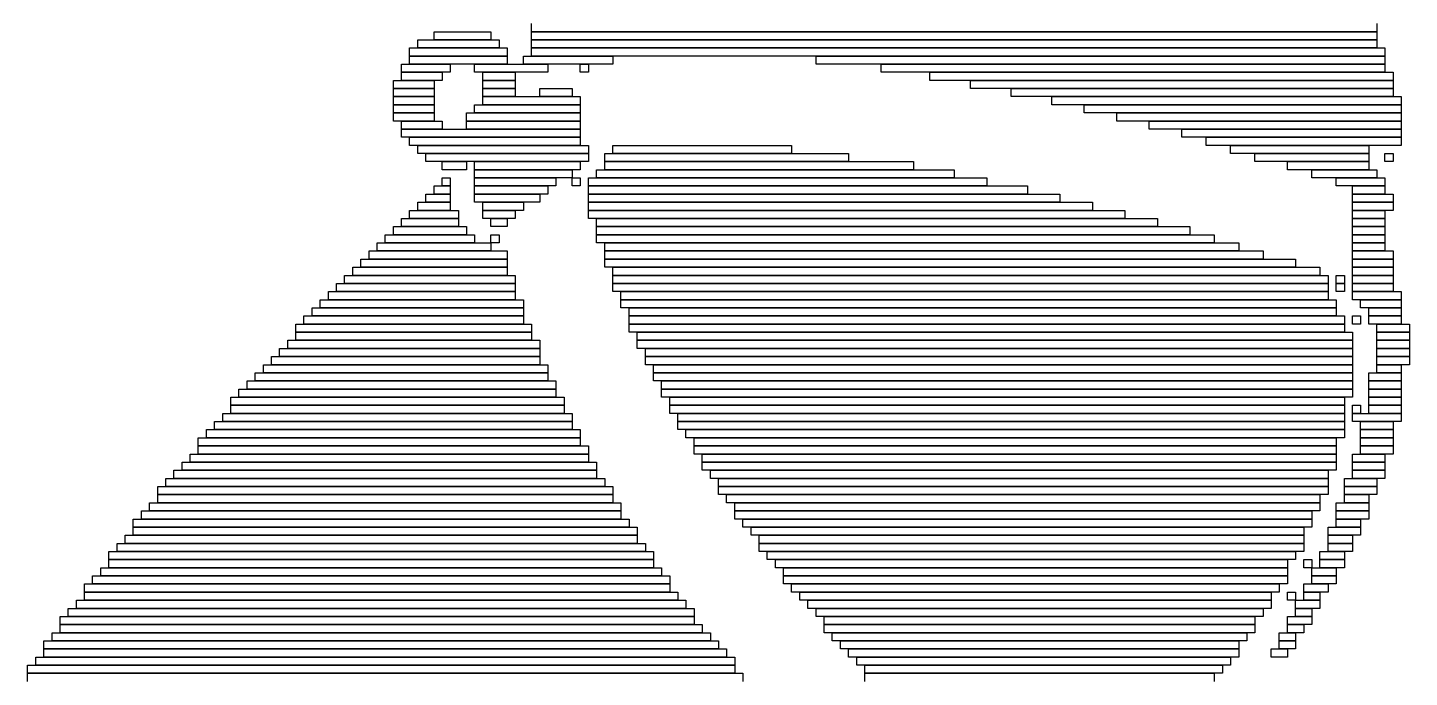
# Model space of a CAD drawing. Extents: x 95 to 861, y 112 to 960.
# Drawn here: x 224 to 394, y 732.5 to 812.5 of the extents above; entities that cross this region are included whole.
import ezdxf

# ---------------------------------------------------------------- set-up
doc = ezdxf.new("R2010")
doc.units = 0

msp = doc.modelspace()

# ---------------------------------------------------------------- linework, layer by layer
for p, q in [((286, 812), (286, 813)), ((390, 813), (390, 812)), ((272, 811), (282, 811)), ((272, 810), (272, 811)), ((274, 812), (281, 812)), ((274, 811), (274, 812)), ((281, 811), (274, 811)), ((281, 812), (281, 811)), ((282, 811), (282, 810)), ((390, 812), (286, 812)), ((286, 812), (390, 812)), ((286, 811), (286, 812)), ((390, 811), (286, 811)), ((286, 811), (390, 811)), ((286, 810), (286, 811)), ((390, 812), (390, 811)), ((390, 811), (390, 810)), ((271, 810), (283, 810)), ((271, 809), (271, 810)), ((282, 810), (272, 810)), ((283, 810), (283, 809)), ((390, 810), (286, 810)), ((286, 810), (391, 810)), ((286, 809), (286, 810)), ((391, 810), (391, 809)), ((270, 808), (276, 808)), ((270, 807), (270, 808)), ((283, 809), (271, 809)), ((271, 809), (283, 809)), ((271, 808), (271, 809)), ((283, 808), (271, 808)), ((276, 808), (276, 807)), ((279, 808), (288, 808)), ((279, 807), (279, 808)), ((283, 809), (283, 808)), ((285, 809), (296, 809)), ((285, 808), (285, 809)), ((296, 808), (285, 808)), ((391, 809), (286, 809)), ((288, 808), (288, 807)), ((292, 808), (293, 808)), ((292, 807), (292, 808)), ((293, 808), (293, 807)), ((296, 809), (296, 808)), ((321, 809), (391, 809)), ((321, 808), (321, 809)), ((391, 808), (321, 808)), ((329, 808), (391, 808)), ((329, 807), (329, 808)), ((391, 809), (391, 808)), ((391, 808), (391, 807)), ((269, 806), (274, 806)), ((269, 805), (269, 806)), ((276, 807), (270, 807)), ((270, 807), (275, 807)), ((270, 806), (270, 807)), ((275, 806), (270, 806)), ((274, 806), (274, 805)), ((275, 807), (275, 806)), ((288, 807), (279, 807)), ((280, 807), (284, 807)), ((280, 806), (280, 807)), ((284, 806), (280, 806)), ((280, 806), (284, 806)), ((280, 805), (280, 806)), ((284, 807), (284, 806)), ((284, 806), (284, 805)), ((293, 807), (292, 807)), ((391, 807), (329, 807)), ((335, 807), (392, 807)), ((335, 806), (335, 807)), ((392, 806), (335, 806)), ((340, 806), (392, 806)), ((340, 805), (340, 806)), ((392, 807), (392, 806)), ((392, 806), (392, 805)), ((274, 805), (269, 805)), ((269, 805), (274, 805)), ((269, 804), (269, 805)), ((274, 805), (274, 804)), ((284, 805), (280, 805)), ((280, 805), (284, 805)), ((280, 804), (280, 805)), ((284, 805), (284, 804)), ((287, 805), (291, 805)), ((287, 804), (287, 805)), ((291, 805), (291, 804)), ((392, 805), (340, 805)), ((345, 805), (392, 805)), ((345, 804), (345, 805)), ((392, 805), (392, 804)), ((274, 804), (269, 804)), ((269, 804), (274, 804)), ((269, 803), (269, 804)), ((274, 803), (269, 803)), ((269, 803), (274, 803)), ((269, 802), (269, 803)), ((274, 804), (274, 803)), ((274, 803), (274, 802)), ((279, 803), (292, 803)), ((279, 802), (279, 803)), ((284, 804), (280, 804)), ((280, 804), (292, 804)), ((280, 803), (280, 804)), ((292, 803), (280, 803)), ((291, 804), (287, 804)), ((292, 804), (292, 803)), ((292, 803), (292, 802)), ((392, 804), (345, 804)), ((350, 804), (393, 804)), ((350, 803), (350, 804)), ((393, 803), (350, 803)), ((354, 803), (393, 803)), ((354, 802), (354, 803)), ((393, 804), (393, 803)), ((393, 803), (393, 802)), ((274, 802), (269, 802)), ((269, 802), (274, 802)), ((269, 801), (269, 802)), ((274, 801), (269, 801)), ((270, 801), (275, 801)), ((270, 800), (270, 801)), ((274, 802), (274, 801)), ((275, 801), (275, 800)), ((278, 802), (292, 802)), ((278, 801), (278, 802)), ((292, 801), (278, 801)), ((278, 801), (292, 801)), ((278, 800), (278, 801)), ((292, 802), (279, 802)), ((292, 802), (292, 801)), ((292, 801), (292, 800)), ((393, 802), (354, 802)), ((358, 802), (393, 802)), ((358, 801), (358, 802)), ((393, 801), (358, 801)), ((362, 801), (393, 801)), ((362, 800), (362, 801)), ((393, 802), (393, 801)), ((393, 801), (393, 800)), ((275, 800), (270, 800)), ((270, 800), (292, 800)), ((270, 799), (270, 800)), ((292, 799), (270, 799)), ((271, 799), (292, 799)), ((271, 798), (271, 799)), ((292, 800), (278, 800)), ((292, 800), (292, 799)), ((292, 799), (292, 798)), ((393, 800), (362, 800)), ((366, 800), (393, 800)), ((366, 799), (366, 800)), ((393, 799), (366, 799)), ((369, 799), (393, 799)), ((369, 798), (369, 799)), ((393, 800), (393, 799)), ((393, 799), (393, 798)), ((292, 798), (271, 798)), ((272, 798), (293, 798)), ((272, 797), (272, 798)), ((293, 798), (293, 797)), ((296, 798), (318, 798)), ((296, 797), (296, 798)), ((318, 798), (318, 797)), ((393, 798), (369, 798)), ((372, 798), (389, 798)), ((372, 797), (372, 798)), ((389, 798), (389, 797)), ((293, 797), (272, 797)), ((273, 797), (293, 797)), ((273, 796), (273, 797)), ((293, 796), (273, 796)), ((275, 796), (278, 796)), ((275, 795), (275, 796)), ((278, 796), (278, 795)), ((279, 796), (292, 796)), ((279, 795), (279, 796)), ((292, 796), (292, 795)), ((293, 797), (293, 796)), ((295, 797), (325, 797)), ((295, 796), (295, 797)), ((325, 796), (295, 796)), ((295, 796), (333, 796)), ((295, 795), (295, 796)), ((318, 797), (296, 797)), ((325, 797), (325, 796)), ((333, 796), (333, 795)), ((389, 797), (372, 797)), ((375, 797), (389, 797)), ((375, 796), (375, 797)), ((389, 796), (375, 796)), ((379, 796), (389, 796)), ((379, 795), (379, 796)), ((389, 797), (389, 796)), ((389, 796), (389, 795)), ((391, 797), (392, 797)), ((391, 796), (391, 797)), ((392, 796), (391, 796)), ((392, 797), (392, 796)), ((278, 795), (275, 795)), ((275, 794), (276, 794)), ((275, 793), (275, 794)), ((276, 794), (276, 793)), ((292, 795), (279, 795)), ((279, 795), (291, 795)), ((279, 794), (279, 795)), ((291, 794), (279, 794)), ((279, 794), (289, 794)), ((279, 793), (279, 794)), ((289, 794), (289, 793)), ((291, 795), (291, 794)), ((291, 794), (292, 794)), ((291, 793), (291, 794)), ((292, 794), (292, 793)), ((293, 794), (342, 794)), ((293, 793), (293, 794)), ((294, 795), (338, 795)), ((294, 794), (294, 795)), ((338, 794), (294, 794)), ((333, 795), (295, 795)), ((338, 795), (338, 794)), ((342, 794), (342, 793)), ((389, 795), (379, 795)), ((382, 795), (390, 795)), ((382, 794), (382, 795)), ((390, 794), (382, 794)), ((385, 794), (391, 794)), ((385, 793), (385, 794)), ((390, 795), (390, 794)), ((391, 794), (391, 793)), ((274, 793), (276, 793)), ((274, 792), (274, 793)), ((276, 793), (275, 793)), ((276, 793), (276, 792)), ((289, 793), (279, 793)), ((279, 793), (288, 793)), ((279, 792), (279, 793)), ((288, 793), (288, 792)), ((292, 793), (291, 793)), ((342, 793), (293, 793)), ((293, 793), (347, 793)), ((293, 792), (293, 793)), ((347, 793), (347, 792)), ((391, 793), (385, 793)), ((387, 793), (391, 793)), ((387, 792), (387, 793)), ((391, 793), (391, 792)), ((272, 791), (276, 791)), ((272, 790), (272, 791)), ((273, 792), (276, 792)), ((273, 791), (273, 792)), ((276, 791), (273, 791)), ((276, 792), (274, 792)), ((276, 792), (276, 791)), ((276, 791), (276, 790)), ((288, 792), (279, 792)), ((279, 792), (287, 792)), ((279, 791), (279, 792)), ((287, 791), (279, 791)), ((280, 791), (285, 791)), ((280, 790), (280, 791)), ((285, 791), (285, 790)), ((287, 792), (287, 791)), ((347, 792), (293, 792)), ((293, 792), (351, 792)), ((293, 791), (293, 792)), ((351, 791), (293, 791)), ((293, 791), (355, 791)), ((293, 790), (293, 791)), ((351, 792), (351, 791)), ((355, 791), (355, 790)), ((391, 792), (387, 792)), ((387, 792), (392, 792)), ((387, 791), (387, 792)), ((392, 791), (387, 791)), ((387, 791), (392, 791)), ((387, 790), (387, 791)), ((392, 792), (392, 791)), ((392, 791), (392, 790)), ((270, 789), (277, 789)), ((270, 788), (270, 789)), ((271, 790), (277, 790)), ((271, 789), (271, 790)), ((277, 789), (271, 789)), ((276, 790), (272, 790)), ((277, 790), (277, 789)), ((277, 789), (277, 788)), ((285, 790), (280, 790)), ((280, 790), (284, 790)), ((280, 789), (280, 790)), ((284, 789), (280, 789)), ((281, 789), (283, 789)), ((281, 788), (281, 789)), ((283, 789), (283, 788)), ((284, 790), (284, 789)), ((355, 790), (293, 790)), ((293, 790), (359, 790)), ((293, 789), (293, 790)), ((359, 789), (293, 789)), ((294, 789), (363, 789)), ((294, 788), (294, 789)), ((359, 790), (359, 789)), ((363, 789), (363, 788)), ((392, 790), (387, 790)), ((387, 790), (391, 790)), ((387, 789), (387, 790)), ((391, 789), (387, 789)), ((387, 789), (391, 789)), ((387, 788), (387, 789)), ((391, 790), (391, 789)), ((391, 789), (391, 788)), ((269, 788), (278, 788)), ((269, 787), (269, 788)), ((277, 788), (270, 788)), ((278, 788), (278, 787)), ((283, 788), (281, 788)), ((363, 788), (294, 788)), ((294, 788), (367, 788)), ((294, 787), (294, 788)), ((367, 788), (367, 787)), ((391, 788), (387, 788)), ((387, 788), (391, 788)), ((387, 787), (387, 788)), ((391, 788), (391, 787)), ((267, 786), (281, 786)), ((267, 785), (267, 786)), ((268, 787), (279, 787)), ((268, 786), (268, 787)), ((279, 786), (268, 786)), ((278, 787), (269, 787)), ((279, 787), (279, 786)), ((281, 787), (282, 787)), ((281, 786), (281, 787)), ((282, 786), (281, 786)), ((281, 786), (281, 785)), ((282, 787), (282, 786)), ((367, 787), (294, 787)), ((294, 787), (370, 787)), ((294, 786), (294, 787)), ((370, 786), (294, 786)), ((295, 786), (373, 786)), ((295, 785), (295, 786)), ((370, 787), (370, 786)), ((373, 786), (373, 785)), ((391, 787), (387, 787)), ((387, 787), (391, 787)), ((387, 786), (387, 787)), ((391, 786), (387, 786)), ((387, 786), (391, 786)), ((387, 785), (387, 786)), ((391, 787), (391, 786)), ((391, 786), (391, 785)), ((265, 784), (283, 784)), ((265, 783), (265, 784)), ((266, 785), (283, 785)), ((266, 784), (266, 785)), ((283, 784), (266, 784)), ((281, 785), (267, 785)), ((283, 785), (283, 784)), ((283, 784), (283, 783)), ((373, 785), (295, 785)), ((295, 785), (376, 785)), ((295, 784), (295, 785)), ((376, 784), (295, 784)), ((295, 784), (380, 784)), ((295, 783), (295, 784)), ((376, 785), (376, 784)), ((380, 784), (380, 783)), ((391, 785), (387, 785)), ((387, 785), (392, 785)), ((387, 784), (387, 785)), ((392, 784), (387, 784)), ((387, 784), (392, 784)), ((387, 783), (387, 784)), ((392, 785), (392, 784)), ((392, 784), (392, 783)), ((263, 782), (284, 782)), ((263, 781), (263, 782)), ((264, 783), (283, 783)), ((264, 782), (264, 783)), ((283, 782), (264, 782)), ((283, 783), (265, 783)), ((283, 783), (283, 782)), ((284, 782), (284, 781)), ((380, 783), (295, 783)), ((296, 783), (383, 783)), ((296, 782), (296, 783)), ((383, 782), (296, 782)), ((296, 782), (384, 782)), ((296, 781), (296, 782)), ((383, 783), (383, 782)), ((384, 782), (384, 781)), ((385, 782), (386, 782)), ((385, 781), (385, 782)), ((386, 782), (386, 781)), ((392, 783), (387, 783)), ((387, 783), (392, 783)), ((387, 782), (387, 783)), ((392, 782), (387, 782)), ((387, 782), (392, 782)), ((387, 781), (387, 782)), ((392, 783), (392, 782)), ((392, 782), (392, 781)), ((262, 781), (284, 781)), ((262, 780), (262, 781)), ((284, 781), (263, 781)), ((284, 781), (284, 780)), ((384, 781), (296, 781)), ((296, 781), (384, 781)), ((296, 780), (296, 781)), ((384, 781), (384, 780)), ((386, 781), (385, 781)), ((385, 781), (386, 781)), ((385, 780), (385, 781)), ((386, 781), (386, 780)), ((392, 781), (387, 781)), ((387, 781), (392, 781)), ((387, 780), (387, 781)), ((392, 781), (392, 780)), ((260, 779), (285, 779)), ((260, 778), (260, 779)), ((261, 780), (284, 780)), ((261, 779), (261, 780)), ((284, 779), (261, 779)), ((284, 780), (262, 780)), ((284, 780), (284, 779)), ((285, 779), (285, 778)), ((384, 780), (296, 780)), ((297, 780), (384, 780)), ((297, 779), (297, 780)), ((384, 779), (297, 779)), ((297, 779), (385, 779)), ((297, 778), (297, 779)), ((384, 780), (384, 779)), ((386, 780), (385, 780)), ((385, 779), (385, 778)), ((392, 780), (387, 780)), ((387, 780), (393, 780)), ((387, 779), (387, 780)), ((393, 779), (387, 779)), ((388, 779), (393, 779)), ((388, 778), (388, 779)), ((393, 780), (393, 779)), ((393, 779), (393, 778)), ((258, 777), (285, 777)), ((258, 776), (258, 777)), ((259, 778), (285, 778)), ((259, 777), (259, 778)), ((285, 777), (259, 777)), ((285, 778), (260, 778)), ((285, 778), (285, 777)), ((285, 777), (285, 776)), ((385, 778), (297, 778)), ((298, 778), (385, 778)), ((298, 777), (298, 778)), ((385, 777), (298, 777)), ((298, 777), (386, 777)), ((298, 776), (298, 777)), ((385, 778), (385, 777)), ((386, 777), (386, 776)), ((387, 777), (388, 777)), ((387, 776), (387, 777)), ((393, 778), (388, 778)), ((388, 777), (388, 776)), ((389, 778), (393, 778)), ((389, 777), (389, 778)), ((393, 777), (389, 777)), ((389, 777), (393, 777)), ((389, 776), (389, 777)), ((393, 778), (393, 777)), ((393, 777), (393, 776)), ((257, 776), (286, 776)), ((257, 775), (257, 776)), ((285, 776), (258, 776)), ((286, 776), (286, 775)), ((386, 776), (298, 776)), ((298, 776), (386, 776)), ((298, 775), (298, 776)), ((386, 776), (386, 775)), ((388, 776), (387, 776)), ((393, 776), (389, 776)), ((390, 776), (394, 776)), ((390, 775), (390, 776)), ((394, 776), (394, 775)), ((256, 774), (287, 774)), ((256, 773), (256, 774)), ((286, 775), (257, 775)), ((257, 775), (286, 775)), ((257, 774), (257, 775)), ((286, 774), (257, 774)), ((286, 775), (286, 774)), ((287, 774), (287, 773)), ((386, 775), (298, 775)), ((299, 775), (387, 775)), ((299, 774), (299, 775)), ((387, 774), (299, 774)), ((299, 774), (387, 774)), ((299, 773), (299, 774)), ((387, 775), (387, 774)), ((387, 774), (387, 773)), ((394, 775), (390, 775)), ((390, 775), (394, 775)), ((390, 774), (390, 775)), ((394, 774), (390, 774)), ((390, 774), (394, 774)), ((390, 773), (390, 774)), ((394, 775), (394, 774)), ((394, 774), (394, 773)), ((254, 772), (287, 772)), ((254, 771), (254, 772)), ((255, 773), (287, 773)), ((255, 772), (255, 773)), ((287, 772), (255, 772)), ((287, 773), (256, 773)), ((287, 773), (287, 772)), ((287, 772), (287, 771)), ((387, 773), (299, 773)), ((300, 773), (387, 773)), ((300, 772), (300, 773)), ((387, 772), (300, 772)), ((300, 772), (387, 772)), ((300, 771), (300, 772)), ((387, 773), (387, 772)), ((387, 772), (387, 771)), ((394, 773), (390, 773)), ((390, 773), (394, 773)), ((390, 772), (390, 773)), ((394, 772), (390, 772)), ((390, 772), (394, 772)), ((390, 771), (390, 772)), ((394, 773), (394, 772)), ((394, 772), (394, 771)), ((253, 771), (288, 771)), ((253, 770), (253, 771)), ((287, 771), (254, 771)), ((288, 771), (288, 770)), ((387, 771), (300, 771)), ((301, 771), (387, 771)), ((301, 770), (301, 771)), ((387, 771), (387, 770)), ((394, 771), (390, 771)), ((390, 771), (393, 771)), ((390, 770), (390, 771)), ((393, 771), (393, 770)), ((251, 769), (289, 769)), ((251, 768), (251, 769)), ((252, 770), (288, 770)), ((252, 769), (252, 770)), ((288, 769), (252, 769)), ((288, 770), (253, 770)), ((288, 770), (288, 769)), ((289, 769), (289, 768)), ((387, 770), (301, 770)), ((301, 770), (387, 770)), ((301, 769), (301, 770)), ((387, 769), (301, 769)), ((302, 769), (387, 769)), ((302, 768), (302, 769)), ((387, 770), (387, 769)), ((387, 769), (387, 768)), ((389, 770), (393, 770)), ((389, 769), (389, 770)), ((393, 769), (389, 769)), ((389, 769), (393, 769)), ((389, 768), (389, 769)), ((393, 770), (390, 770)), ((393, 770), (393, 769)), ((393, 769), (393, 768)), ((249, 767), (290, 767)), ((249, 766), (249, 767)), ((250, 768), (289, 768)), ((250, 767), (250, 768)), ((289, 767), (250, 767)), ((289, 768), (251, 768)), ((289, 768), (289, 767)), ((290, 767), (290, 766)), ((387, 768), (302, 768)), ((302, 768), (387, 768)), ((302, 767), (302, 768)), ((387, 767), (302, 767)), ((303, 767), (386, 767)), ((303, 766), (303, 767)), ((386, 767), (386, 766)), ((387, 768), (387, 767)), ((393, 768), (389, 768)), ((389, 768), (393, 768)), ((389, 767), (389, 768)), ((393, 767), (389, 767)), ((389, 767), (393, 767)), ((389, 766), (389, 767)), ((393, 768), (393, 767)), ((393, 767), (393, 766)), ((248, 765), (291, 765)), ((248, 764), (248, 765)), ((290, 766), (249, 766)), ((249, 766), (290, 766)), ((249, 765), (249, 766)), ((290, 765), (249, 765)), ((290, 766), (290, 765)), ((291, 765), (291, 764)), ((386, 766), (303, 766)), ((303, 766), (386, 766)), ((303, 765), (303, 766)), ((386, 765), (303, 765)), ((304, 765), (386, 765)), ((304, 764), (304, 765)), ((386, 766), (386, 765)), ((386, 765), (386, 764)), ((387, 766), (388, 766)), ((387, 765), (387, 766)), ((388, 765), (387, 765)), ((387, 765), (393, 765)), ((387, 764), (387, 765)), ((388, 766), (388, 765)), ((393, 766), (389, 766)), ((389, 766), (393, 766)), ((389, 765), (389, 766)), ((393, 765), (389, 765)), ((393, 766), (393, 765)), ((393, 765), (393, 764)), ((247, 764), (291, 764)), ((247, 763), (247, 764)), ((291, 764), (248, 764)), ((291, 764), (291, 763)), ((386, 764), (304, 764)), ((304, 764), (386, 764)), ((304, 763), (304, 764)), ((386, 764), (386, 763)), ((393, 764), (387, 764)), ((388, 764), (392, 764)), ((388, 763), (388, 764)), ((392, 764), (392, 763)), ((245, 762), (292, 762)), ((245, 761), (245, 762)), ((246, 763), (292, 763)), ((246, 762), (246, 763)), ((292, 762), (246, 762)), ((291, 763), (247, 763)), ((292, 763), (292, 762)), ((292, 762), (292, 761)), ((386, 763), (304, 763)), ((305, 763), (386, 763)), ((305, 762), (305, 763)), ((386, 762), (305, 762)), ((306, 762), (385, 762)), ((306, 761), (306, 762)), ((385, 762), (385, 761)), ((386, 763), (386, 762)), ((392, 763), (388, 763)), ((388, 763), (392, 763)), ((388, 762), (388, 763)), ((392, 762), (388, 762)), ((388, 762), (392, 762)), ((388, 761), (388, 762)), ((392, 763), (392, 762)), ((392, 762), (392, 761)), ((244, 760), (293, 760)), ((244, 759), (244, 760)), ((292, 761), (245, 761)), ((245, 761), (293, 761)), ((245, 760), (245, 761)), ((293, 760), (245, 760)), ((293, 761), (293, 760)), ((293, 760), (293, 759)), ((385, 761), (306, 761)), ((306, 761), (385, 761)), ((306, 760), (306, 761)), ((385, 760), (306, 760)), ((307, 760), (385, 760)), ((307, 759), (307, 760)), ((385, 761), (385, 760)), ((385, 760), (385, 759)), ((387, 760), (391, 760)), ((387, 759), (387, 760)), ((392, 761), (388, 761)), ((388, 761), (392, 761)), ((388, 760), (388, 761)), ((392, 760), (388, 760)), ((391, 760), (391, 759)), ((392, 761), (392, 760)), ((243, 759), (294, 759)), ((243, 758), (243, 759)), ((293, 759), (244, 759)), ((294, 759), (294, 758)), ((385, 759), (307, 759)), ((307, 759), (385, 759)), ((307, 758), (307, 759)), ((385, 759), (385, 758)), ((391, 759), (387, 759)), ((387, 759), (391, 759)), ((387, 758), (387, 759)), ((391, 759), (391, 758)), ((241, 757), (295, 757)), ((241, 756), (241, 757)), ((242, 758), (294, 758)), ((242, 757), (242, 758)), ((294, 757), (242, 757)), ((294, 758), (243, 758)), ((294, 758), (294, 757)), ((295, 757), (295, 756)), ((385, 758), (307, 758)), ((308, 758), (384, 758)), ((308, 757), (308, 758)), ((384, 757), (308, 757)), ((309, 757), (384, 757)), ((309, 756), (309, 757)), ((384, 758), (384, 757)), ((384, 757), (384, 756)), ((386, 757), (390, 757)), ((386, 756), (386, 757)), ((391, 758), (387, 758)), ((387, 758), (391, 758)), ((387, 757), (387, 758)), ((391, 757), (387, 757)), ((390, 757), (390, 756)), ((391, 758), (391, 757)), ((240, 756), (296, 756)), ((240, 755), (240, 756)), ((296, 755), (240, 755)), ((240, 755), (296, 755)), ((240, 754), (240, 755)), ((295, 756), (241, 756)), ((296, 756), (296, 755)), ((296, 755), (296, 754)), ((384, 756), (309, 756)), ((309, 756), (384, 756)), ((309, 755), (309, 756)), ((384, 755), (309, 755)), ((310, 755), (383, 755)), ((310, 754), (310, 755)), ((383, 755), (383, 754)), ((384, 756), (384, 755)), ((390, 756), (386, 756)), ((386, 756), (390, 756)), ((386, 755), (386, 756)), ((390, 755), (386, 755)), ((386, 755), (389, 755)), ((386, 754), (386, 755)), ((389, 755), (389, 754)), ((390, 756), (390, 755)), ((239, 754), (297, 754)), ((239, 753), (239, 754)), ((296, 754), (240, 754)), ((297, 754), (297, 753)), ((383, 754), (310, 754)), ((311, 754), (383, 754)), ((311, 753), (311, 754)), ((383, 754), (383, 753)), ((385, 754), (389, 754)), ((385, 753), (385, 754)), ((389, 754), (386, 754)), ((389, 754), (389, 753)), ((237, 752), (298, 752)), ((237, 751), (237, 752)), ((238, 753), (297, 753)), ((238, 752), (238, 753)), ((297, 752), (238, 752)), ((297, 753), (239, 753)), ((297, 753), (297, 752)), ((298, 752), (298, 751)), ((383, 753), (311, 753)), ((311, 753), (382, 753)), ((311, 752), (311, 753)), ((382, 752), (311, 752)), ((312, 752), (382, 752)), ((312, 751), (312, 752)), ((382, 753), (382, 752)), ((382, 752), (382, 751)), ((389, 753), (385, 753)), ((385, 753), (389, 753)), ((385, 752), (385, 753)), ((389, 752), (385, 752)), ((385, 752), (388, 752)), ((385, 751), (385, 752)), ((388, 752), (388, 751)), ((389, 753), (389, 752)), ((236, 750), (299, 750)), ((236, 749), (236, 750)), ((298, 751), (237, 751)), ((237, 751), (299, 751)), ((237, 750), (237, 751)), ((299, 750), (237, 750)), ((299, 751), (299, 750)), ((299, 750), (299, 749)), ((382, 751), (312, 751)), ((313, 751), (381, 751)), ((313, 750), (313, 751)), ((381, 750), (313, 750)), ((314, 750), (381, 750)), ((314, 749), (314, 750)), ((381, 751), (381, 750)), ((381, 750), (381, 749)), ((384, 751), (388, 751)), ((384, 750), (384, 751)), ((388, 750), (384, 750)), ((384, 750), (387, 750)), ((384, 749), (384, 750)), ((388, 751), (385, 751)), ((387, 750), (387, 749)), ((388, 751), (388, 750)), ((234, 748), (301, 748)), ((234, 747), (234, 748)), ((235, 749), (300, 749)), ((235, 748), (235, 749)), ((300, 748), (235, 748)), ((299, 749), (236, 749)), ((300, 749), (300, 748)), ((301, 748), (301, 747)), ((381, 749), (314, 749)), ((314, 749), (381, 749)), ((314, 748), (314, 749)), ((381, 748), (314, 748)), ((315, 748), (380, 748)), ((315, 747), (315, 748)), ((380, 748), (380, 747)), ((381, 749), (381, 748)), ((383, 748), (386, 748)), ((383, 747), (383, 748)), ((387, 749), (384, 749)), ((384, 749), (387, 749)), ((384, 748), (384, 749)), ((387, 748), (384, 748)), ((386, 748), (386, 747)), ((387, 749), (387, 748)), ((301, 747), (234, 747)), ((234, 747), (301, 747)), ((234, 746), (234, 747)), ((301, 747), (301, 746)), ((380, 747), (315, 747)), ((316, 747), (379, 747)), ((316, 746), (316, 747)), ((379, 747), (379, 746)), ((381, 747), (382, 747)), ((381, 746), (381, 747)), ((382, 747), (382, 746)), ((386, 747), (383, 747)), ((383, 747), (386, 747)), ((383, 746), (383, 747)), ((386, 747), (386, 746)), ((232, 745), (303, 745)), ((232, 744), (232, 745)), ((233, 746), (302, 746)), ((233, 745), (233, 746)), ((302, 745), (233, 745)), ((301, 746), (234, 746)), ((302, 746), (302, 745)), ((303, 745), (303, 744)), ((379, 746), (316, 746)), ((317, 746), (379, 746)), ((317, 745), (317, 746)), ((379, 745), (317, 745)), ((317, 745), (379, 745)), ((317, 744), (317, 745)), ((379, 746), (379, 745)), ((379, 745), (379, 744)), ((382, 746), (381, 746)), ((382, 746), (385, 746)), ((382, 745), (382, 746)), ((385, 745), (382, 745)), ((382, 745), (385, 745)), ((382, 744), (382, 745)), ((386, 746), (383, 746)), ((385, 746), (385, 745)), ((385, 745), (385, 744)), ((231, 744), (303, 744)), ((231, 743), (231, 744)), ((303, 743), (231, 743)), ((231, 743), (304, 743)), ((231, 742), (231, 743)), ((303, 744), (232, 744)), ((303, 744), (303, 743)), ((304, 743), (304, 742)), ((379, 744), (317, 744)), ((318, 744), (378, 744)), ((318, 743), (318, 744)), ((378, 743), (318, 743)), ((319, 743), (377, 743)), ((319, 742), (319, 743)), ((377, 743), (377, 742)), ((378, 744), (378, 743)), ((379, 743), (380, 743)), ((379, 742), (379, 743)), ((380, 743), (380, 742)), ((381, 744), (384, 744)), ((381, 743), (381, 744)), ((384, 743), (381, 743)), ((381, 743), (383, 743)), ((381, 742), (381, 743)), ((385, 744), (382, 744)), ((383, 743), (383, 742)), ((384, 744), (384, 743)), ((230, 742), (305, 742)), ((230, 741), (230, 742)), ((304, 742), (231, 742)), ((305, 742), (305, 741)), ((377, 742), (319, 742)), ((320, 742), (377, 742)), ((320, 741), (320, 742)), ((377, 742), (377, 741)), ((380, 742), (379, 742)), ((380, 742), (383, 742)), ((380, 741), (380, 742)), ((383, 742), (381, 742)), ((383, 742), (383, 741)), ((228, 740), (306, 740)), ((228, 739), (228, 740)), ((229, 741), (306, 741)), ((229, 740), (229, 741)), ((306, 740), (229, 740)), ((305, 741), (230, 741)), ((306, 741), (306, 740)), ((306, 740), (306, 739)), ((377, 741), (320, 741)), ((321, 741), (376, 741)), ((321, 740), (321, 741)), ((376, 740), (321, 740)), ((322, 740), (375, 740)), ((322, 739), (322, 740)), ((375, 740), (375, 739)), ((376, 741), (376, 740)), ((379, 740), (382, 740)), ((379, 739), (379, 740)), ((383, 741), (380, 741)), ((380, 741), (382, 741)), ((380, 740), (380, 741)), ((382, 740), (380, 740)), ((382, 741), (382, 740)), ((382, 740), (382, 739)), ((227, 738), (308, 738)), ((227, 737), (227, 738)), ((306, 739), (228, 739)), ((228, 739), (307, 739)), ((228, 738), (228, 739)), ((307, 738), (228, 738)), ((307, 739), (307, 738)), ((308, 738), (308, 737)), ((375, 739), (322, 739)), ((322, 739), (375, 739)), ((322, 738), (322, 739)), ((375, 738), (322, 738)), ((323, 738), (374, 738)), ((323, 737), (323, 738)), ((374, 738), (374, 737)), ((375, 739), (375, 738)), ((378, 738), (380, 738)), ((378, 737), (378, 738)), ((382, 739), (379, 739)), ((379, 739), (381, 739)), ((379, 738), (379, 739)), ((381, 738), (379, 738)), ((380, 738), (380, 737)), ((381, 739), (381, 738)), ((226, 737), (309, 737)), ((226, 736), (226, 737)), ((308, 737), (227, 737)), ((309, 737), (309, 736)), ((374, 737), (323, 737)), ((324, 737), (373, 737)), ((324, 736), (324, 737)), ((373, 737), (373, 736)), ((380, 737), (378, 737)), ((378, 737), (380, 737)), ((378, 736), (378, 737)), ((380, 737), (380, 736)), ((225, 735), (311, 735)), ((225, 734), (225, 735)), ((309, 736), (226, 736)), ((226, 736), (310, 736)), ((226, 735), (226, 736)), ((310, 735), (226, 735)), ((310, 736), (310, 735)), ((311, 735), (311, 734)), ((373, 736), (324, 736)), ((325, 736), (373, 736)), ((325, 735), (325, 736)), ((373, 735), (325, 735)), ((326, 735), (372, 735)), ((326, 734), (326, 735)), ((372, 735), (372, 734)), ((373, 736), (373, 735)), ((377, 736), (379, 736)), ((377, 735), (377, 736)), ((379, 735), (377, 735)), ((380, 736), (378, 736)), ((379, 736), (379, 735)), ((224, 734), (311, 734)), ((224, 733), (224, 734)), ((311, 733), (224, 733)), ((224, 733), (312, 733)), ((224, 732), (224, 733)), ((311, 734), (225, 734)), ((311, 734), (311, 733)), ((312, 733), (312, 732)), ((372, 734), (326, 734)), ((327, 734), (371, 734)), ((327, 733), (327, 734)), ((371, 733), (327, 733)), ((327, 733), (370, 733)), ((327, 732), (327, 733)), ((370, 733), (370, 732)), ((371, 734), (371, 733))]:
    msp.add_line(p, q)

doc.saveas('drawing.dxf')
